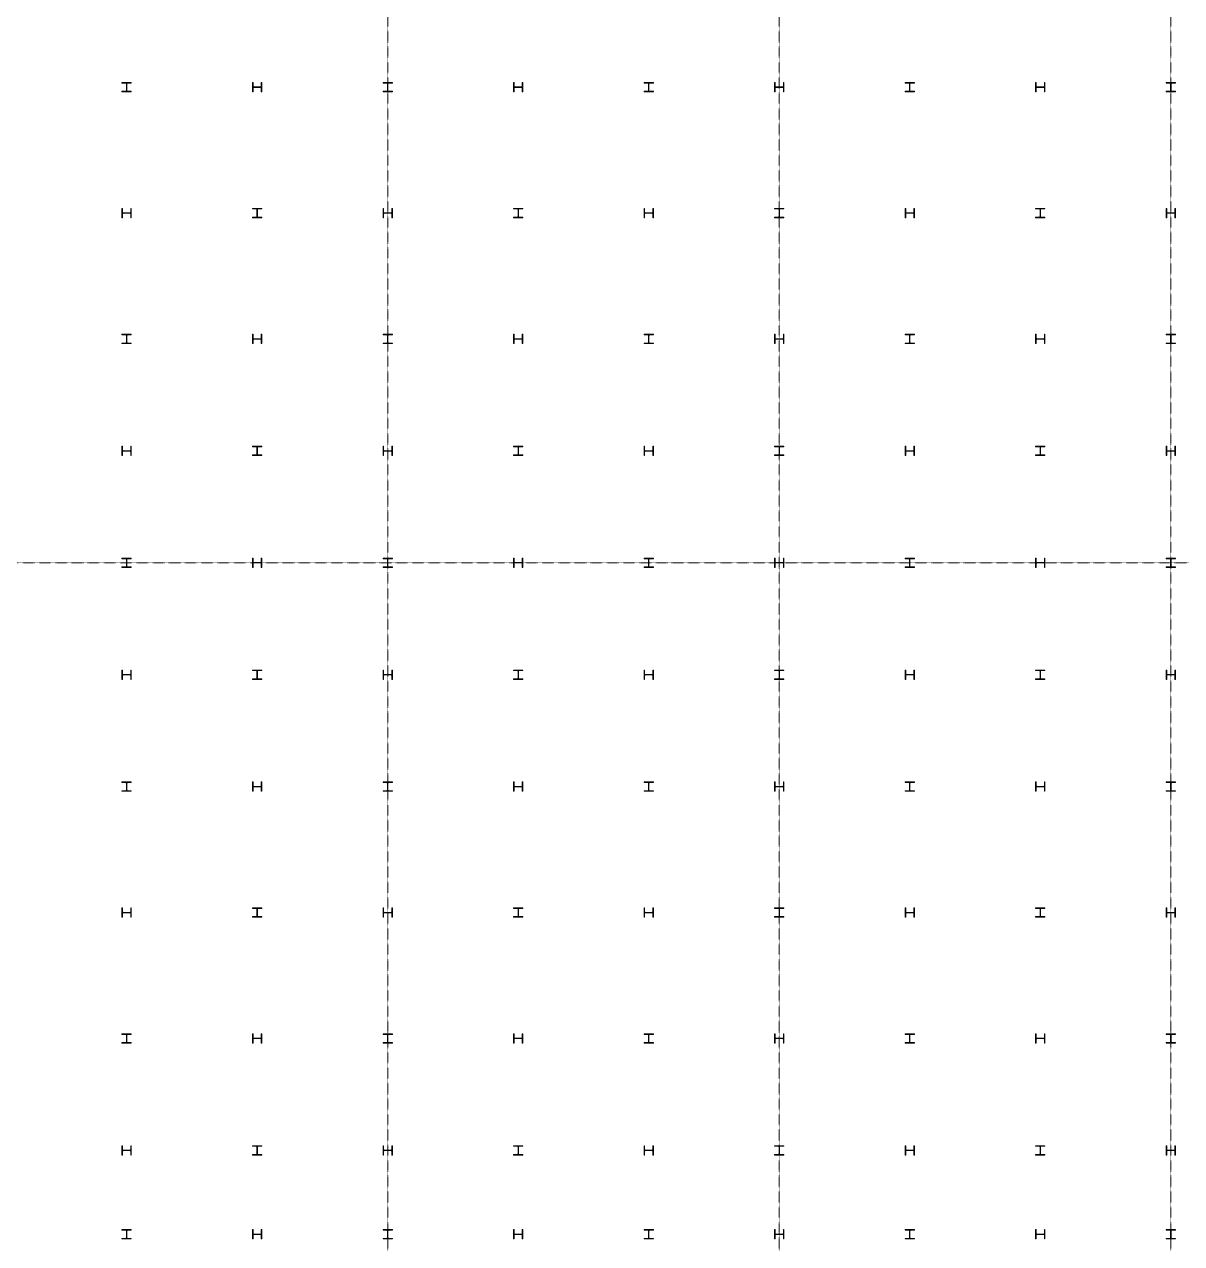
# Model space of a CAD drawing. Extents: x -32000 to 290600, y -111057 to 131250.
# Drawn here: x 43806 to 68632, y 400 to 26546 of the extents above; entities that cross this region are included whole.
import ezdxf

# ---------------------------------------------------------------- set-up
doc = ezdxf.new("R2010")
doc.units = 0
doc.header["$LTSCALE"] = 5
doc.linetypes.add('H12PL2$0$JJP_三點線', pattern=[0.9, 0.3, -0.15, 0, -0.15, 0, -0.15, 0, -0.15])
doc.layers.add('H12PL2$0$S-COL', color=252, linetype='Continuous')
doc.layers.add('H12PL2$0$S-GRID', color=252, linetype='Continuous')

# ---------------------------------------------------------------- blocks, each defined once
blk = doc.blocks.new('H12PL2')
at = {"layer": 'H12PL2$0$S-COL', "lineweight": 0, "flags": 128}
for points in [[(46100, 25100), (46100, 25112), (46017, 25112, -0.41421356), (46004, 25125), (46004, 25275, -0.41421356), (46017, 25288), (46100, 25288), (46100, 25300), (45900, 25300), (45900, 25288), (45983, 25288, -0.41421356), (45996, 25275), (45996, 25125, -0.41421356), (45983, 25112), (45900, 25112), (45900, 25100)], [(48900, 25300), (48888, 25300), (48888, 25217, -0.41421356), (48875, 25204), (48725, 25204, -0.41421356), (48712, 25217), (48712, 25300), (48700, 25300), (48700, 25100), (48712, 25100), (48712, 25183, -0.41421356), (48725, 25196), (48875, 25196, -0.41421356), (48888, 25183), (48888, 25100), (48900, 25100)], [(51700, 25100), (51700, 25112), (51617, 25112, -0.41421356), (51604, 25125), (51604, 25275, -0.41421356), (51617, 25288), (51700, 25288), (51700, 25300), (51500, 25300), (51500, 25288), (51583, 25288, -0.41421356), (51596, 25275), (51596, 25125, -0.41421356), (51583, 25112), (51500, 25112), (51500, 25100)], [(54500, 25300), (54488, 25300), (54488, 25217, -0.41421356), (54475, 25204), (54325, 25204, -0.41421356), (54312, 25217), (54312, 25300), (54300, 25300), (54300, 25100), (54312, 25100), (54312, 25183, -0.41421356), (54325, 25196), (54475, 25196, -0.41421356), (54488, 25183), (54488, 25100), (54500, 25100)], [(57300, 25100), (57300, 25112), (57217, 25112, -0.41421356), (57204, 25125), (57204, 25275, -0.41421356), (57217, 25288), (57300, 25288), (57300, 25300), (57100, 25300), (57100, 25288), (57183, 25288, -0.41421356), (57196, 25275), (57196, 25125, -0.41421356), (57183, 25112), (57100, 25112), (57100, 25100)], [(60100, 25300), (60088, 25300), (60088, 25217, -0.41421356), (60075, 25204), (59925, 25204, -0.41421356), (59912, 25217), (59912, 25300), (59900, 25300), (59900, 25100), (59912, 25100), (59912, 25183, -0.41421356), (59925, 25196), (60075, 25196, -0.41421356), (60088, 25183), (60088, 25100), (60100, 25100)], [(62900, 25100), (62900, 25112), (62817, 25112, -0.41421356), (62804, 25125), (62804, 25275, -0.41421356), (62817, 25288), (62900, 25288), (62900, 25300), (62700, 25300), (62700, 25288), (62783, 25288, -0.41421356), (62796, 25275), (62796, 25125, -0.41421356), (62783, 25112), (62700, 25112), (62700, 25100)], [(65700, 25300), (65688, 25300), (65688, 25217, -0.41421356), (65675, 25204), (65525, 25204, -0.41421356), (65512, 25217), (65512, 25300), (65500, 25300), (65500, 25100), (65512, 25100), (65512, 25183, -0.41421356), (65525, 25196), (65675, 25196, -0.41421356), (65688, 25183), (65688, 25100), (65700, 25100)], [(68500, 25100), (68500, 25112), (68417, 25112, -0.41421356), (68404, 25125), (68404, 25275, -0.41421356), (68417, 25288), (68500, 25288), (68500, 25300), (68300, 25300), (68300, 25288), (68383, 25288, -0.41421356), (68396, 25275), (68396, 25125, -0.41421356), (68383, 25112), (68300, 25112), (68300, 25100)], [(46100, 22600), (46088, 22600), (46088, 22517, -0.41421356), (46075, 22504), (45925, 22504, -0.41421356), (45912, 22517), (45912, 22600), (45900, 22600), (45900, 22400), (45912, 22400), (45912, 22483, -0.41421356), (45925, 22496), (46075, 22496, -0.41421356), (46088, 22483), (46088, 22400), (46100, 22400)], [(48900, 22400), (48900, 22412), (48817, 22412, -0.41421356), (48804, 22425), (48804, 22575, -0.41421356), (48817, 22588), (48900, 22588), (48900, 22600), (48700, 22600), (48700, 22588), (48783, 22588, -0.41421356), (48796, 22575), (48796, 22425, -0.41421356), (48783, 22412), (48700, 22412), (48700, 22400)], [(51700, 22600), (51688, 22600), (51688, 22517, -0.41421356), (51675, 22504), (51525, 22504, -0.41421356), (51512, 22517), (51512, 22600), (51500, 22600), (51500, 22400), (51512, 22400), (51512, 22483, -0.41421356), (51525, 22496), (51675, 22496, -0.41421356), (51688, 22483), (51688, 22400), (51700, 22400)], [(54500, 22400), (54500, 22412), (54417, 22412, -0.41421356), (54404, 22425), (54404, 22575, -0.41421356), (54417, 22588), (54500, 22588), (54500, 22600), (54300, 22600), (54300, 22588), (54383, 22588, -0.41421356), (54396, 22575), (54396, 22425, -0.41421356), (54383, 22412), (54300, 22412), (54300, 22400)], [(57300, 22600), (57288, 22600), (57288, 22517, -0.41421356), (57275, 22504), (57125, 22504, -0.41421356), (57112, 22517), (57112, 22600), (57100, 22600), (57100, 22400), (57112, 22400), (57112, 22483, -0.41421356), (57125, 22496), (57275, 22496, -0.41421356), (57288, 22483), (57288, 22400), (57300, 22400)], [(60100, 22400), (60100, 22412), (60017, 22412, -0.41421356), (60004, 22425), (60004, 22575, -0.41421356), (60017, 22588), (60100, 22588), (60100, 22600), (59900, 22600), (59900, 22588), (59983, 22588, -0.41421356), (59996, 22575), (59996, 22425, -0.41421356), (59983, 22412), (59900, 22412), (59900, 22400)], [(62900, 22600), (62888, 22600), (62888, 22517, -0.41421356), (62875, 22504), (62725, 22504, -0.41421356), (62712, 22517), (62712, 22600), (62700, 22600), (62700, 22400), (62712, 22400), (62712, 22483, -0.41421356), (62725, 22496), (62875, 22496, -0.41421356), (62888, 22483), (62888, 22400), (62900, 22400)], [(65700, 22400), (65700, 22412), (65617, 22412, -0.41421356), (65604, 22425), (65604, 22575, -0.41421356), (65617, 22588), (65700, 22588), (65700, 22600), (65500, 22600), (65500, 22588), (65583, 22588, -0.41421356), (65596, 22575), (65596, 22425, -0.41421356), (65583, 22412), (65500, 22412), (65500, 22400)], [(68500, 22600), (68488, 22600), (68488, 22517, -0.41421356), (68475, 22504), (68325, 22504, -0.41421356), (68312, 22517), (68312, 22600), (68300, 22600), (68300, 22400), (68312, 22400), (68312, 22483, -0.41421356), (68325, 22496), (68475, 22496, -0.41421356), (68488, 22483), (68488, 22400), (68500, 22400)], [(46100, 19700), (46100, 19712), (46017, 19712, -0.41421356), (46004, 19725), (46004, 19875, -0.41421356), (46017, 19888), (46100, 19888), (46100, 19900), (45900, 19900), (45900, 19888), (45983, 19888, -0.41421356), (45996, 19875), (45996, 19725, -0.41421356), (45983, 19712), (45900, 19712), (45900, 19700)], [(48900, 19900), (48888, 19900), (48888, 19817, -0.41421356), (48875, 19804), (48725, 19804, -0.41421356), (48712, 19817), (48712, 19900), (48700, 19900), (48700, 19700), (48712, 19700), (48712, 19783, -0.41421356), (48725, 19796), (48875, 19796, -0.41421356), (48888, 19783), (48888, 19700), (48900, 19700)], [(51700, 19700), (51700, 19712), (51617, 19712, -0.41421356), (51604, 19725), (51604, 19875, -0.41421356), (51617, 19888), (51700, 19888), (51700, 19900), (51500, 19900), (51500, 19888), (51583, 19888, -0.41421356), (51596, 19875), (51596, 19725, -0.41421356), (51583, 19712), (51500, 19712), (51500, 19700)], [(54500, 19900), (54488, 19900), (54488, 19817, -0.41421356), (54475, 19804), (54325, 19804, -0.41421356), (54312, 19817), (54312, 19900), (54300, 19900), (54300, 19700), (54312, 19700), (54312, 19783, -0.41421356), (54325, 19796), (54475, 19796, -0.41421356), (54488, 19783), (54488, 19700), (54500, 19700)], [(57300, 19700), (57300, 19712), (57217, 19712, -0.41421356), (57204, 19725), (57204, 19875, -0.41421356), (57217, 19888), (57300, 19888), (57300, 19900), (57100, 19900), (57100, 19888), (57183, 19888, -0.41421356), (57196, 19875), (57196, 19725, -0.41421356), (57183, 19712), (57100, 19712), (57100, 19700)], [(60100, 19900), (60088, 19900), (60088, 19817, -0.41421356), (60075, 19804), (59925, 19804, -0.41421356), (59912, 19817), (59912, 19900), (59900, 19900), (59900, 19700), (59912, 19700), (59912, 19783, -0.41421356), (59925, 19796), (60075, 19796, -0.41421356), (60088, 19783), (60088, 19700), (60100, 19700)], [(62900, 19700), (62900, 19712), (62817, 19712, -0.41421356), (62804, 19725), (62804, 19875, -0.41421356), (62817, 19888), (62900, 19888), (62900, 19900), (62700, 19900), (62700, 19888), (62783, 19888, -0.41421356), (62796, 19875), (62796, 19725, -0.41421356), (62783, 19712), (62700, 19712), (62700, 19700)], [(65700, 19900), (65688, 19900), (65688, 19817, -0.41421356), (65675, 19804), (65525, 19804, -0.41421356), (65512, 19817), (65512, 19900), (65500, 19900), (65500, 19700), (65512, 19700), (65512, 19783, -0.41421356), (65525, 19796), (65675, 19796, -0.41421356), (65688, 19783), (65688, 19700), (65700, 19700)], [(68500, 19700), (68500, 19712), (68417, 19712, -0.41421356), (68404, 19725), (68404, 19875, -0.41421356), (68417, 19888), (68500, 19888), (68500, 19900), (68300, 19900), (68300, 19888), (68383, 19888, -0.41421356), (68396, 19875), (68396, 19725, -0.41421356), (68383, 19712), (68300, 19712), (68300, 19700)], [(46100, 17500), (46088, 17500), (46088, 17417, -0.41421356), (46075, 17404), (45925, 17404, -0.41421356), (45912, 17417), (45912, 17500), (45900, 17500), (45900, 17300), (45912, 17300), (45912, 17383, -0.41421356), (45925, 17396), (46075, 17396, -0.41421356), (46088, 17383), (46088, 17300), (46100, 17300)], [(48900, 17300), (48900, 17312), (48817, 17312, -0.41421356), (48804, 17325), (48804, 17475, -0.41421356), (48817, 17488), (48900, 17488), (48900, 17500), (48700, 17500), (48700, 17488), (48783, 17488, -0.41421356), (48796, 17475), (48796, 17325, -0.41421356), (48783, 17312), (48700, 17312), (48700, 17300)], [(51700, 17500), (51688, 17500), (51688, 17417, -0.41421356), (51675, 17404), (51525, 17404, -0.41421356), (51512, 17417), (51512, 17500), (51500, 17500), (51500, 17300), (51512, 17300), (51512, 17383, -0.41421356), (51525, 17396), (51675, 17396, -0.41421356), (51688, 17383), (51688, 17300), (51700, 17300)], [(54500, 17300), (54500, 17312), (54417, 17312, -0.41421356), (54404, 17325), (54404, 17475, -0.41421356), (54417, 17488), (54500, 17488), (54500, 17500), (54300, 17500), (54300, 17488), (54383, 17488, -0.41421356), (54396, 17475), (54396, 17325, -0.41421356), (54383, 17312), (54300, 17312), (54300, 17300)], [(57300, 17500), (57288, 17500), (57288, 17417, -0.41421356), (57275, 17404), (57125, 17404, -0.41421356), (57112, 17417), (57112, 17500), (57100, 17500), (57100, 17300), (57112, 17300), (57112, 17383, -0.41421356), (57125, 17396), (57275, 17396, -0.41421356), (57288, 17383), (57288, 17300), (57300, 17300)], [(60100, 17300), (60100, 17312), (60017, 17312, -0.41421356), (60004, 17325), (60004, 17475, -0.41421356), (60017, 17488), (60100, 17488), (60100, 17500), (59900, 17500), (59900, 17488), (59983, 17488, -0.41421356), (59996, 17475), (59996, 17325, -0.41421356), (59983, 17312), (59900, 17312), (59900, 17300)], [(62900, 17500), (62888, 17500), (62888, 17417, -0.41421356), (62875, 17404), (62725, 17404, -0.41421356), (62712, 17417), (62712, 17500), (62700, 17500), (62700, 17300), (62712, 17300), (62712, 17383, -0.41421356), (62725, 17396), (62875, 17396, -0.41421356), (62888, 17383), (62888, 17300), (62900, 17300)], [(65700, 17300), (65700, 17312), (65617, 17312, -0.41421356), (65604, 17325), (65604, 17475, -0.41421356), (65617, 17488), (65700, 17488), (65700, 17500), (65500, 17500), (65500, 17488), (65583, 17488, -0.41421356), (65596, 17475), (65596, 17325, -0.41421356), (65583, 17312), (65500, 17312), (65500, 17300)], [(68500, 17500), (68488, 17500), (68488, 17417, -0.41421356), (68475, 17404), (68325, 17404, -0.41421356), (68312, 17417), (68312, 17500), (68300, 17500), (68300, 17300), (68312, 17300), (68312, 17383, -0.41421356), (68325, 17396), (68475, 17396, -0.41421356), (68488, 17383), (68488, 17300), (68500, 17300)], [(46100, 14900), (46100, 14912), (46017, 14912, -0.41421356), (46004, 14925), (46004, 15075, -0.41421356), (46017, 15088), (46100, 15088), (46100, 15100), (45900, 15100), (45900, 15088), (45983, 15088, -0.41421356), (45996, 15075), (45996, 14925, -0.41421356), (45983, 14912), (45900, 14912), (45900, 14900)], [(48900, 15100), (48888, 15100), (48888, 15017, -0.41421356), (48875, 15004), (48725, 15004, -0.41421356), (48712, 15017), (48712, 15100), (48700, 15100), (48700, 14900), (48712, 14900), (48712, 14983, -0.41421356), (48725, 14996), (48875, 14996, -0.41421356), (48888, 14983), (48888, 14900), (48900, 14900)], [(51700, 14900), (51700, 14912), (51617, 14912, -0.41421356), (51604, 14925), (51604, 15075, -0.41421356), (51617, 15088), (51700, 15088), (51700, 15100), (51500, 15100), (51500, 15088), (51583, 15088, -0.41421356), (51596, 15075), (51596, 14925, -0.41421356), (51583, 14912), (51500, 14912), (51500, 14900)], [(54500, 15100), (54488, 15100), (54488, 15017, -0.41421356), (54475, 15004), (54325, 15004, -0.41421356), (54312, 15017), (54312, 15100), (54300, 15100), (54300, 14900), (54312, 14900), (54312, 14983, -0.41421356), (54325, 14996), (54475, 14996, -0.41421356), (54488, 14983), (54488, 14900), (54500, 14900)], [(57300, 14900), (57300, 14912), (57217, 14912, -0.41421356), (57204, 14925), (57204, 15075, -0.41421356), (57217, 15088), (57300, 15088), (57300, 15100), (57100, 15100), (57100, 15088), (57183, 15088, -0.41421356), (57196, 15075), (57196, 14925, -0.41421356), (57183, 14912), (57100, 14912), (57100, 14900)], [(60100, 15100), (60088, 15100), (60088, 15017, -0.41421356), (60075, 15004), (59925, 15004, -0.41421356), (59912, 15017), (59912, 15100), (59900, 15100), (59900, 14900), (59912, 14900), (59912, 14983, -0.41421356), (59925, 14996), (60075, 14996, -0.41421356), (60088, 14983), (60088, 14900), (60100, 14900)], [(62900, 14900), (62900, 14912), (62817, 14912, -0.41421356), (62804, 14925), (62804, 15075, -0.41421356), (62817, 15088), (62900, 15088), (62900, 15100), (62700, 15100), (62700, 15088), (62783, 15088, -0.41421356), (62796, 15075), (62796, 14925, -0.41421356), (62783, 14912), (62700, 14912), (62700, 14900)], [(65700, 15100), (65688, 15100), (65688, 15017, -0.41421356), (65675, 15004), (65525, 15004, -0.41421356), (65512, 15017), (65512, 15100), (65500, 15100), (65500, 14900), (65512, 14900), (65512, 14983, -0.41421356), (65525, 14996), (65675, 14996, -0.41421356), (65688, 14983), (65688, 14900), (65700, 14900)], [(68500, 14900), (68500, 14912), (68417, 14912, -0.41421356), (68404, 14925), (68404, 15075, -0.41421356), (68417, 15088), (68500, 15088), (68500, 15100), (68300, 15100), (68300, 15088), (68383, 15088, -0.41421356), (68396, 15075), (68396, 14925, -0.41421356), (68383, 14912), (68300, 14912), (68300, 14900)], [(46100, 12700), (46088, 12700), (46088, 12617, -0.41421356), (46075, 12604), (45925, 12604, -0.41421356), (45912, 12617), (45912, 12700), (45900, 12700), (45900, 12500), (45912, 12500), (45912, 12583, -0.41421356), (45925, 12596), (46075, 12596, -0.41421356), (46088, 12583), (46088, 12500), (46100, 12500)], [(48900, 12500), (48900, 12512), (48817, 12512, -0.41421356), (48804, 12525), (48804, 12675, -0.41421356), (48817, 12688), (48900, 12688), (48900, 12700), (48700, 12700), (48700, 12688), (48783, 12688, -0.41421356), (48796, 12675), (48796, 12525, -0.41421356), (48783, 12512), (48700, 12512), (48700, 12500)], [(51700, 12700), (51688, 12700), (51688, 12617, -0.41421356), (51675, 12604), (51525, 12604, -0.41421356), (51512, 12617), (51512, 12700), (51500, 12700), (51500, 12500), (51512, 12500), (51512, 12583, -0.41421356), (51525, 12596), (51675, 12596, -0.41421356), (51688, 12583), (51688, 12500), (51700, 12500)], [(54500, 12500), (54500, 12512), (54417, 12512, -0.41421356), (54404, 12525), (54404, 12675, -0.41421356), (54417, 12688), (54500, 12688), (54500, 12700), (54300, 12700), (54300, 12688), (54383, 12688, -0.41421356), (54396, 12675), (54396, 12525, -0.41421356), (54383, 12512), (54300, 12512), (54300, 12500)], [(57300, 12700), (57288, 12700), (57288, 12617, -0.41421356), (57275, 12604), (57125, 12604, -0.41421356), (57112, 12617), (57112, 12700), (57100, 12700), (57100, 12500), (57112, 12500), (57112, 12583, -0.41421356), (57125, 12596), (57275, 12596, -0.41421356), (57288, 12583), (57288, 12500), (57300, 12500)], [(60100, 12500), (60100, 12512), (60017, 12512, -0.41421356), (60004, 12525), (60004, 12675, -0.41421356), (60017, 12688), (60100, 12688), (60100, 12700), (59900, 12700), (59900, 12688), (59983, 12688, -0.41421356), (59996, 12675), (59996, 12525, -0.41421356), (59983, 12512), (59900, 12512), (59900, 12500)], [(62900, 12700), (62888, 12700), (62888, 12617, -0.41421356), (62875, 12604), (62725, 12604, -0.41421356), (62712, 12617), (62712, 12700), (62700, 12700), (62700, 12500), (62712, 12500), (62712, 12583, -0.41421356), (62725, 12596), (62875, 12596, -0.41421356), (62888, 12583), (62888, 12500), (62900, 12500)], [(65700, 12500), (65700, 12512), (65617, 12512, -0.41421356), (65604, 12525), (65604, 12675, -0.41421356), (65617, 12688), (65700, 12688), (65700, 12700), (65500, 12700), (65500, 12688), (65583, 12688, -0.41421356), (65596, 12675), (65596, 12525, -0.41421356), (65583, 12512), (65500, 12512), (65500, 12500)], [(68500, 12700), (68488, 12700), (68488, 12617, -0.41421356), (68475, 12604), (68325, 12604, -0.41421356), (68312, 12617), (68312, 12700), (68300, 12700), (68300, 12500), (68312, 12500), (68312, 12583, -0.41421356), (68325, 12596), (68475, 12596, -0.41421356), (68488, 12583), (68488, 12500), (68500, 12500)], [(46100, 10100), (46100, 10112), (46017, 10112, -0.41421356), (46004, 10125), (46004, 10275, -0.41421356), (46017, 10288), (46100, 10288), (46100, 10300), (45900, 10300), (45900, 10288), (45983, 10288, -0.41421356), (45996, 10275), (45996, 10125, -0.41421356), (45983, 10112), (45900, 10112), (45900, 10100)], [(48900, 10300), (48888, 10300), (48888, 10217, -0.41421356), (48875, 10204), (48725, 10204, -0.41421356), (48712, 10217), (48712, 10300), (48700, 10300), (48700, 10100), (48712, 10100), (48712, 10183, -0.41421356), (48725, 10196), (48875, 10196, -0.41421356), (48888, 10183), (48888, 10100), (48900, 10100)], [(51700, 10100), (51700, 10112), (51617, 10112, -0.41421356), (51604, 10125), (51604, 10275, -0.41421356), (51617, 10288), (51700, 10288), (51700, 10300), (51500, 10300), (51500, 10288), (51583, 10288, -0.41421356), (51596, 10275), (51596, 10125, -0.41421356), (51583, 10112), (51500, 10112), (51500, 10100)], [(54500, 10300), (54488, 10300), (54488, 10217, -0.41421356), (54475, 10204), (54325, 10204, -0.41421356), (54312, 10217), (54312, 10300), (54300, 10300), (54300, 10100), (54312, 10100), (54312, 10183, -0.41421356), (54325, 10196), (54475, 10196, -0.41421356), (54488, 10183), (54488, 10100), (54500, 10100)], [(57300, 10100), (57300, 10112), (57217, 10112, -0.41421356), (57204, 10125), (57204, 10275, -0.41421356), (57217, 10288), (57300, 10288), (57300, 10300), (57100, 10300), (57100, 10288), (57183, 10288, -0.41421356), (57196, 10275), (57196, 10125, -0.41421356), (57183, 10112), (57100, 10112), (57100, 10100)], [(60100, 10300), (60088, 10300), (60088, 10217, -0.41421356), (60075, 10204), (59925, 10204, -0.41421356), (59912, 10217), (59912, 10300), (59900, 10300), (59900, 10100), (59912, 10100), (59912, 10183, -0.41421356), (59925, 10196), (60075, 10196, -0.41421356), (60088, 10183), (60088, 10100), (60100, 10100)], [(62900, 10100), (62900, 10112), (62817, 10112, -0.41421356), (62804, 10125), (62804, 10275, -0.41421356), (62817, 10288), (62900, 10288), (62900, 10300), (62700, 10300), (62700, 10288), (62783, 10288, -0.41421356), (62796, 10275), (62796, 10125, -0.41421356), (62783, 10112), (62700, 10112), (62700, 10100)], [(65700, 10300), (65688, 10300), (65688, 10217, -0.41421356), (65675, 10204), (65525, 10204, -0.41421356), (65512, 10217), (65512, 10300), (65500, 10300), (65500, 10100), (65512, 10100), (65512, 10183, -0.41421356), (65525, 10196), (65675, 10196, -0.41421356), (65688, 10183), (65688, 10100), (65700, 10100)], [(68500, 10100), (68500, 10112), (68417, 10112, -0.41421356), (68404, 10125), (68404, 10275, -0.41421356), (68417, 10288), (68500, 10288), (68500, 10300), (68300, 10300), (68300, 10288), (68383, 10288, -0.41421356), (68396, 10275), (68396, 10125, -0.41421356), (68383, 10112), (68300, 10112), (68300, 10100)], [(46100, 7600), (46088, 7600), (46088, 7517, -0.41421356), (46075, 7504), (45925, 7504, -0.41421356), (45912, 7517), (45912, 7600), (45900, 7600), (45900, 7400), (45912, 7400), (45912, 7483, -0.41421356), (45925, 7496), (46075, 7496, -0.41421356), (46088, 7483), (46088, 7400), (46100, 7400)], [(48900, 7400), (48900, 7412), (48817, 7412, -0.41421356), (48804, 7425), (48804, 7575, -0.41421356), (48817, 7588), (48900, 7588), (48900, 7600), (48700, 7600), (48700, 7588), (48783, 7588, -0.41421356), (48796, 7575), (48796, 7425, -0.41421356), (48783, 7412), (48700, 7412), (48700, 7400)], [(51700, 7600), (51688, 7600), (51688, 7517, -0.41421356), (51675, 7504), (51525, 7504, -0.41421356), (51512, 7517), (51512, 7600), (51500, 7600), (51500, 7400), (51512, 7400), (51512, 7483, -0.41421356), (51525, 7496), (51675, 7496, -0.41421356), (51688, 7483), (51688, 7400), (51700, 7400)], [(54500, 7400), (54500, 7412), (54417, 7412, -0.41421356), (54404, 7425), (54404, 7575, -0.41421356), (54417, 7588), (54500, 7588), (54500, 7600), (54300, 7600), (54300, 7588), (54383, 7588, -0.41421356), (54396, 7575), (54396, 7425, -0.41421356), (54383, 7412), (54300, 7412), (54300, 7400)], [(57300, 7600), (57288, 7600), (57288, 7517, -0.41421356), (57275, 7504), (57125, 7504, -0.41421356), (57112, 7517), (57112, 7600), (57100, 7600), (57100, 7400), (57112, 7400), (57112, 7483, -0.41421356), (57125, 7496), (57275, 7496, -0.41421356), (57288, 7483), (57288, 7400), (57300, 7400)], [(60100, 7400), (60100, 7412), (60017, 7412, -0.41421356), (60004, 7425), (60004, 7575, -0.41421356), (60017, 7588), (60100, 7588), (60100, 7600), (59900, 7600), (59900, 7588), (59983, 7588, -0.41421356), (59996, 7575), (59996, 7425, -0.41421356), (59983, 7412), (59900, 7412), (59900, 7400)], [(62900, 7600), (62888, 7600), (62888, 7517, -0.41421356), (62875, 7504), (62725, 7504, -0.41421356), (62712, 7517), (62712, 7600), (62700, 7600), (62700, 7400), (62712, 7400), (62712, 7483, -0.41421356), (62725, 7496), (62875, 7496, -0.41421356), (62888, 7483), (62888, 7400), (62900, 7400)], [(65700, 7400), (65700, 7412), (65617, 7412, -0.41421356), (65604, 7425), (65604, 7575, -0.41421356), (65617, 7588), (65700, 7588), (65700, 7600), (65500, 7600), (65500, 7588), (65583, 7588, -0.41421356), (65596, 7575), (65596, 7425, -0.41421356), (65583, 7412), (65500, 7412), (65500, 7400)], [(68500, 7600), (68488, 7600), (68488, 7517, -0.41421356), (68475, 7504), (68325, 7504, -0.41421356), (68312, 7517), (68312, 7600), (68300, 7600), (68300, 7400), (68312, 7400), (68312, 7483, -0.41421356), (68325, 7496), (68475, 7496, -0.41421356), (68488, 7483), (68488, 7400), (68500, 7400)], [(46100, 4700), (46100, 4712), (46017, 4712, -0.41421356), (46004, 4725), (46004, 4875, -0.41421356), (46017, 4888), (46100, 4888), (46100, 4900), (45900, 4900), (45900, 4888), (45983, 4888, -0.41421356), (45996, 4875), (45996, 4725, -0.41421356), (45983, 4712), (45900, 4712), (45900, 4700)], [(48900, 4900), (48888, 4900), (48888, 4817, -0.41421356), (48875, 4804), (48725, 4804, -0.41421356), (48712, 4817), (48712, 4900), (48700, 4900), (48700, 4700), (48712, 4700), (48712, 4783, -0.41421356), (48725, 4796), (48875, 4796, -0.41421356), (48888, 4783), (48888, 4700), (48900, 4700)], [(51700, 4700), (51700, 4712), (51617, 4712, -0.41421356), (51604, 4725), (51604, 4875, -0.41421356), (51617, 4888), (51700, 4888), (51700, 4900), (51500, 4900), (51500, 4888), (51583, 4888, -0.41421356), (51596, 4875), (51596, 4725, -0.41421356), (51583, 4712), (51500, 4712), (51500, 4700)], [(54500, 4900), (54488, 4900), (54488, 4817, -0.41421356), (54475, 4804), (54325, 4804, -0.41421356), (54312, 4817), (54312, 4900), (54300, 4900), (54300, 4700), (54312, 4700), (54312, 4783, -0.41421356), (54325, 4796), (54475, 4796, -0.41421356), (54488, 4783), (54488, 4700), (54500, 4700)], [(57300, 4700), (57300, 4712), (57217, 4712, -0.41421356), (57204, 4725), (57204, 4875, -0.41421356), (57217, 4888), (57300, 4888), (57300, 4900), (57100, 4900), (57100, 4888), (57183, 4888, -0.41421356), (57196, 4875), (57196, 4725, -0.41421356), (57183, 4712), (57100, 4712), (57100, 4700)], [(60100, 4900), (60088, 4900), (60088, 4817, -0.41421356), (60075, 4804), (59925, 4804, -0.41421356), (59912, 4817), (59912, 4900), (59900, 4900), (59900, 4700), (59912, 4700), (59912, 4783, -0.41421356), (59925, 4796), (60075, 4796, -0.41421356), (60088, 4783), (60088, 4700), (60100, 4700)], [(62900, 4700), (62900, 4712), (62817, 4712, -0.41421356), (62804, 4725), (62804, 4875, -0.41421356), (62817, 4888), (62900, 4888), (62900, 4900), (62700, 4900), (62700, 4888), (62783, 4888, -0.41421356), (62796, 4875), (62796, 4725, -0.41421356), (62783, 4712), (62700, 4712), (62700, 4700)], [(65700, 4900), (65688, 4900), (65688, 4817, -0.41421356), (65675, 4804), (65525, 4804, -0.41421356), (65512, 4817), (65512, 4900), (65500, 4900), (65500, 4700), (65512, 4700), (65512, 4783, -0.41421356), (65525, 4796), (65675, 4796, -0.41421356), (65688, 4783), (65688, 4700), (65700, 4700)], [(68500, 4700), (68500, 4712), (68417, 4712, -0.41421356), (68404, 4725), (68404, 4875, -0.41421356), (68417, 4888), (68500, 4888), (68500, 4900), (68300, 4900), (68300, 4888), (68383, 4888, -0.41421356), (68396, 4875), (68396, 4725, -0.41421356), (68383, 4712), (68300, 4712), (68300, 4700)], [(46100, 2500), (46088, 2500), (46088, 2417, -0.41421356), (46075, 2404), (45925, 2404, -0.41421356), (45912, 2417), (45912, 2500), (45900, 2500), (45900, 2300), (45912, 2300), (45912, 2383, -0.41421356), (45925, 2396), (46075, 2396, -0.41421356), (46088, 2383), (46088, 2300), (46100, 2300)], [(48900, 2300), (48900, 2312), (48817, 2312, -0.41421356), (48804, 2325), (48804, 2475, -0.41421356), (48817, 2488), (48900, 2488), (48900, 2500), (48700, 2500), (48700, 2488), (48783, 2488, -0.41421356), (48796, 2475), (48796, 2325, -0.41421356), (48783, 2312), (48700, 2312), (48700, 2300)], [(51700, 2500), (51688, 2500), (51688, 2417, -0.41421356), (51675, 2404), (51525, 2404, -0.41421356), (51512, 2417), (51512, 2500), (51500, 2500), (51500, 2300), (51512, 2300), (51512, 2383, -0.41421356), (51525, 2396), (51675, 2396, -0.41421356), (51688, 2383), (51688, 2300), (51700, 2300)], [(54500, 2300), (54500, 2312), (54417, 2312, -0.41421356), (54404, 2325), (54404, 2475, -0.41421356), (54417, 2488), (54500, 2488), (54500, 2500), (54300, 2500), (54300, 2488), (54383, 2488, -0.41421356), (54396, 2475), (54396, 2325, -0.41421356), (54383, 2312), (54300, 2312), (54300, 2300)], [(57300, 2500), (57288, 2500), (57288, 2417, -0.41421356), (57275, 2404), (57125, 2404, -0.41421356), (57112, 2417), (57112, 2500), (57100, 2500), (57100, 2300), (57112, 2300), (57112, 2383, -0.41421356), (57125, 2396), (57275, 2396, -0.41421356), (57288, 2383), (57288, 2300), (57300, 2300)], [(60100, 2300), (60100, 2312), (60017, 2312, -0.41421356), (60004, 2325), (60004, 2475, -0.41421356), (60017, 2488), (60100, 2488), (60100, 2500), (59900, 2500), (59900, 2488), (59983, 2488, -0.41421356), (59996, 2475), (59996, 2325, -0.41421356), (59983, 2312), (59900, 2312), (59900, 2300)], [(62900, 2500), (62888, 2500), (62888, 2417, -0.41421356), (62875, 2404), (62725, 2404, -0.41421356), (62712, 2417), (62712, 2500), (62700, 2500), (62700, 2300), (62712, 2300), (62712, 2383, -0.41421356), (62725, 2396), (62875, 2396, -0.41421356), (62888, 2383), (62888, 2300), (62900, 2300)], [(65700, 2300), (65700, 2312), (65617, 2312, -0.41421356), (65604, 2325), (65604, 2475, -0.41421356), (65617, 2488), (65700, 2488), (65700, 2500), (65500, 2500), (65500, 2488), (65583, 2488, -0.41421356), (65596, 2475), (65596, 2325, -0.41421356), (65583, 2312), (65500, 2312), (65500, 2300)], [(68500, 2500), (68488, 2500), (68488, 2417, -0.41421356), (68475, 2404), (68325, 2404, -0.41421356), (68312, 2417), (68312, 2500), (68300, 2500), (68300, 2300), (68312, 2300), (68312, 2383, -0.41421356), (68325, 2396), (68475, 2396, -0.41421356), (68488, 2383), (68488, 2300), (68500, 2300)], [(46100, 500), (46100, 512), (46017, 512, -0.41421356), (46004, 525), (46004, 675, -0.41421356), (46017, 688), (46100, 688), (46100, 700), (45900, 700), (45900, 688), (45983, 688, -0.41421356), (45996, 675), (45996, 525, -0.41421356), (45983, 512), (45900, 512), (45900, 500)], [(48900, 700), (48888, 700), (48888, 617, -0.41421356), (48875, 604), (48725, 604, -0.41421356), (48712, 617), (48712, 700), (48700, 700), (48700, 500), (48712, 500), (48712, 583, -0.41421356), (48725, 596), (48875, 596, -0.41421356), (48888, 583), (48888, 500), (48900, 500)], [(51700, 500), (51700, 512), (51617, 512, -0.41421356), (51604, 525), (51604, 675, -0.41421356), (51617, 688), (51700, 688), (51700, 700), (51500, 700), (51500, 688), (51583, 688, -0.41421356), (51596, 675), (51596, 525, -0.41421356), (51583, 512), (51500, 512), (51500, 500)], [(54500, 700), (54488, 700), (54488, 617, -0.41421356), (54475, 604), (54325, 604, -0.41421356), (54312, 617), (54312, 700), (54300, 700), (54300, 500), (54312, 500), (54312, 583, -0.41421356), (54325, 596), (54475, 596, -0.41421356), (54488, 583), (54488, 500), (54500, 500)], [(57300, 500), (57300, 512), (57217, 512, -0.41421356), (57204, 525), (57204, 675, -0.41421356), (57217, 688), (57300, 688), (57300, 700), (57100, 700), (57100, 688), (57183, 688, -0.41421356), (57196, 675), (57196, 525, -0.41421356), (57183, 512), (57100, 512), (57100, 500)], [(60100, 700), (60088, 700), (60088, 617, -0.41421356), (60075, 604), (59925, 604, -0.41421356), (59912, 617), (59912, 700), (59900, 700), (59900, 500), (59912, 500), (59912, 583, -0.41421356), (59925, 596), (60075, 596, -0.41421356), (60088, 583), (60088, 500), (60100, 500)], [(62900, 500), (62900, 512), (62817, 512, -0.41421356), (62804, 525), (62804, 675, -0.41421356), (62817, 688), (62900, 688), (62900, 700), (62700, 700), (62700, 688), (62783, 688, -0.41421356), (62796, 675), (62796, 525, -0.41421356), (62783, 512), (62700, 512), (62700, 500)], [(65700, 700), (65688, 700), (65688, 617, -0.41421356), (65675, 604), (65525, 604, -0.41421356), (65512, 617), (65512, 700), (65500, 700), (65500, 500), (65512, 500), (65512, 583, -0.41421356), (65525, 596), (65675, 596, -0.41421356), (65688, 583), (65688, 500), (65700, 500)], [(68500, 500), (68500, 512), (68417, 512, -0.41421356), (68404, 525), (68404, 675, -0.41421356), (68417, 688), (68500, 688), (68500, 700), (68300, 700), (68300, 688), (68383, 688, -0.41421356), (68396, 675), (68396, 525, -0.41421356), (68383, 512), (68300, 512), (68300, 500)]]:
    blk.add_lwpolyline(points, format="xyb", close=True, dxfattribs=at)
at = {"layer": 'H12PL2$0$S-GRID', "linetype": 'H12PL2$0$JJP_三點線', "lineweight": 0}
for p, q in [((51600, 128250), (51600, -28000)), ((60000, 128250), (60000, -28000)), ((68400, 128250), (68400, -28000)), ((-29000, 15000), (289600, 15000))]:
    blk.add_line(p, q, dxfattribs=at)

msp = doc.modelspace()

# ---------------------------------------------------------------- block references
msp.add_blockref('H12PL2', (0, 0))

doc.saveas('drawing.dxf')
